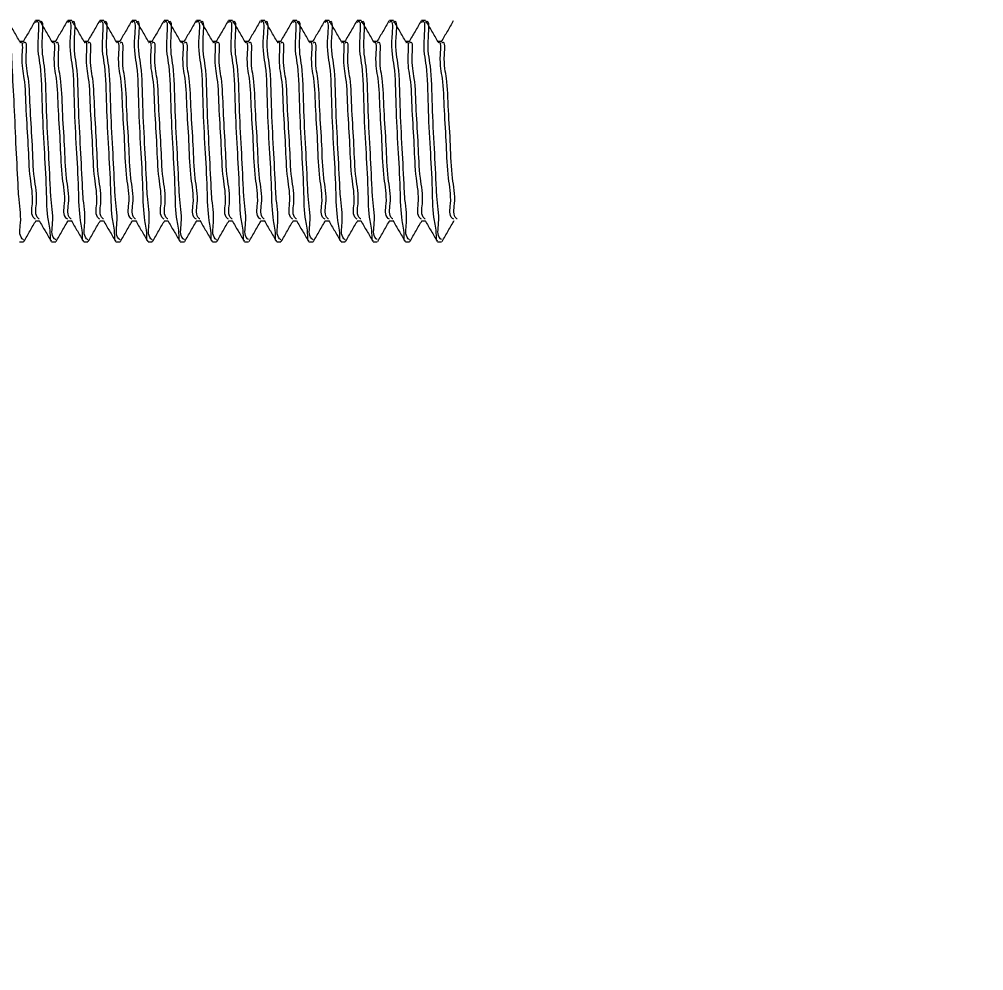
# Model space of a CAD drawing. Header units: feet. Extents: x -21 to 5170, y -254 to 1413.
# Drawn here: x 5093.191 to 5094.554, y 45.245 to 46.589 of the extents above; entities that cross this region are included whole.
import ezdxf
from ezdxf import colors
from ezdxf.entities.mleader import LeaderData, LeaderLine
from ezdxf.math import Vec2, Vec3

# ---------------------------------------------------------------- set-up
doc = ezdxf.new("R2010")
doc.units = ezdxf.units.FT
doc.header["$MEASUREMENT"] = 0
doc.layers.add('G-ANNO-TEXT', color=1, linetype='Continuous')
doc.layers.add('S-STEL-ANGL', color=3, linetype='Continuous')
doc.styles.add('NEI-A', font='arial.ttf')

msp = doc.modelspace()

# ---------------------------------------------------------------- linework, layer by layer
at = {"layer": 'S-STEL-ANGL', "linetype": 'Continuous', "lineweight": 18}
for p, q in [((5093.21958, 46.58752), (5093.2139, 46.58752)), ((5093.26503, 46.58752), (5093.25936, 46.58752)), ((5093.3105, 46.58752), (5093.30481, 46.58752)), ((5093.35595, 46.58752), (5093.35026, 46.58752)), ((5093.4014, 46.58752), (5093.39571, 46.58752)), ((5093.44685, 46.58752), (5093.44118, 46.58752)), ((5093.49232, 46.58752), (5093.48663, 46.58752)), ((5093.53777, 46.58752), (5093.53208, 46.58752)), ((5093.58322, 46.58752), (5093.57753, 46.58752)), ((5093.62867, 46.58752), (5093.623, 46.58752)), ((5093.67414, 46.58752), (5093.66845, 46.58752)), ((5093.71959, 46.58752), (5093.7139, 46.58752)), ((5093.76504, 46.58752), (5093.75935, 46.58752)), ((5093.19683, 46.558), (5093.19152, 46.558)), ((5093.2423, 46.558), (5093.23697, 46.558)), ((5093.28775, 46.558), (5093.28242, 46.558)), ((5093.3332, 46.558), (5093.32787, 46.558)), ((5093.37865, 46.558), (5093.37334, 46.558)), ((5093.42412, 46.558), (5093.41878, 46.558)), ((5093.46957, 46.558), (5093.46423, 46.558)), ((5093.51502, 46.558), (5093.50968, 46.558)), ((5093.56048, 46.558), (5093.55515, 46.558)), ((5093.60593, 46.558), (5093.6006, 46.558)), ((5093.65138, 46.558), (5093.64605, 46.558)), ((5093.69683, 46.558), (5093.6915, 46.558)), ((5093.7423, 46.558), (5093.73697, 46.558)), ((5093.78775, 46.558), (5093.78242, 46.558)), ((5093.21388, 46.30454), (5093.21921, 46.30454)), ((5093.25934, 46.30454), (5093.26466, 46.30454)), ((5093.30479, 46.30454), (5093.31011, 46.30454)), ((5093.35024, 46.30454), (5093.35558, 46.30454)), ((5093.39569, 46.30454), (5093.40103, 46.30454)), ((5093.44116, 46.30454), (5093.44648, 46.30454)), ((5093.48661, 46.30454), (5093.49193, 46.30454)), ((5093.53206, 46.30454), (5093.53739, 46.30454)), ((5093.57751, 46.30454), (5093.58284, 46.30454)), ((5093.62298, 46.30454), (5093.62829, 46.30454)), ((5093.66843, 46.30454), (5093.67374, 46.30454)), ((5093.71388, 46.30454), (5093.71921, 46.30454)), ((5093.75935, 46.30454), (5093.76466, 46.30454)), ((5093.19116, 46.27502), (5093.19685, 46.27502)), ((5093.23661, 46.27502), (5093.24232, 46.27502)), ((5093.28208, 46.27502), (5093.28777, 46.27502)), ((5093.32753, 46.27502), (5093.33322, 46.27502)), ((5093.37298, 46.27502), (5093.37867, 46.27502)), ((5093.41845, 46.27502), (5093.42414, 46.27502)), ((5093.4639, 46.27502), (5093.46959, 46.27502)), ((5093.50935, 46.27502), (5093.51503, 46.27502)), ((5093.5548, 46.27502), (5093.56048, 46.27502)), ((5093.60026, 46.27502), (5093.60595, 46.27502)), ((5093.64571, 46.27502), (5093.6514, 46.27502)), ((5093.69116, 46.27502), (5093.69685, 46.27502)), ((5093.73661, 46.27502), (5093.7423, 46.27502)), ((5093.78208, 46.27502), (5093.78777, 46.27502))]:
    msp.add_line(p, q, dxfattribs=at)
for points, knots in [([(5093.19174, 46.5576), (5093.18888, 46.56254), (5093.18316, 46.57241), (5093.17743, 46.58228), (5093.17457, 46.58722)], [0, 0, 0, 0, 0.4997661, 1, 1, 1, 1]), ([(5093.21333, 46.58708), (5093.21047, 46.58214), (5093.20476, 46.57225), (5093.19902, 46.56237), (5093.19615, 46.55743)], [0, 0, 0, 0, 0.50000159, 1, 1, 1, 1]), ([(5093.23607, 46.27712), (5093.23586, 46.27699), (5093.23484, 46.27636), (5093.23536, 46.29167), (5093.23004, 46.30763), (5093.22951, 46.35528), (5093.22624, 46.40801), (5093.2232, 46.46456), (5093.22263, 46.52301), (5093.21527, 46.54792), (5093.22026, 46.59027), (5093.21429, 46.58498), (5093.2139, 46.58463)], [0, 0, 0, 0, 0.002024, 0.0103061, 0.0929302, 0.2362848, 0.4208775, 0.6161137, 0.7936081, 0.9272601, 0.9952119, 1, 1, 1, 1]), ([(5093.24232, 46.27791), (5093.24172, 46.27838), (5093.23519, 46.28344), (5093.24075, 46.30854), (5093.23577, 46.32992), (5093.23428, 46.36537), (5093.232, 46.40846), (5093.22886, 46.46444), (5093.22834, 46.52304), (5093.22092, 46.54792), (5093.22594, 46.59027), (5093.21998, 46.58498), (5093.21958, 46.58463)], [0, 0, 0, 0, 0.007232, 0.0786064, 0.2008572, 0.2339138, 0.4190834, 0.6149239, 0.7929701, 0.9270419, 0.9951971, 1, 1, 1, 1]), ([(5093.23719, 46.5576), (5093.23433, 46.56254), (5093.22861, 46.57241), (5093.22289, 46.58228), (5093.22003, 46.58722)], [0, 0, 0, 0, 0.4999036, 1, 1, 1, 1]), ([(5093.2588, 46.58708), (5093.25593, 46.58214), (5093.25021, 46.57225), (5093.24447, 46.56237), (5093.2416, 46.55743)], [0, 0, 0, 0, 0.5001388, 1, 1, 1, 1]), ([(5093.28152, 46.27712), (5093.28131, 46.27699), (5093.28029, 46.27636), (5093.28081, 46.29167), (5093.27549, 46.30763), (5093.27496, 46.35528), (5093.27168, 46.40801), (5093.26868, 46.46455), (5093.26806, 46.52303), (5093.26075, 46.54788), (5093.26567, 46.59031), (5093.25975, 46.58498), (5093.25936, 46.58463)], [0, 0, 0, 0, 0.0020241, 0.0103066, 0.0929345, 0.2362956, 0.4208968, 0.6161391, 0.7936447, 0.9273028, 0.9952578, 1, 1, 1, 1]), ([(5093.28777, 46.27791), (5093.28717, 46.27838), (5093.28068, 46.28347), (5093.28617, 46.30852), (5093.28122, 46.32993), (5093.27973, 46.36537), (5093.27748, 46.40847), (5093.27431, 46.46444), (5093.27377, 46.52303), (5093.26641, 46.54792), (5093.27139, 46.59027), (5093.26543, 46.58498), (5093.26503, 46.58463)], [0, 0, 0, 0, 0.0071859, 0.0785698, 0.2008251, 0.2338828, 0.419056, 0.6149063, 0.7929589, 0.9270313, 0.9951969, 1, 1, 1, 1]), ([(5093.28264, 46.5576), (5093.27978, 46.56254), (5093.27406, 46.57241), (5093.26834, 46.58228), (5093.26548, 46.58722)], [0, 0, 0, 0, 0.4999036, 1, 1, 1, 1]), ([(5093.30425, 46.58708), (5093.30138, 46.58214), (5093.29565, 46.57225), (5093.28992, 46.56237), (5093.28705, 46.55743)], [0, 0, 0, 0, 0.5001388, 1, 1, 1, 1]), ([(5093.32698, 46.27712), (5093.32678, 46.27699), (5093.32576, 46.27636), (5093.32618, 46.29165), (5093.321, 46.30764), (5093.32042, 46.35527), (5093.31714, 46.40801), (5093.31412, 46.46456), (5093.31356, 46.52301), (5093.30615, 46.54792), (5093.31117, 46.59027), (5093.30521, 46.58498), (5093.30481, 46.58463)], [0, 0, 0, 0, 0.002024, 0.0103199, 0.0929434, 0.2362933, 0.4208878, 0.6161199, 0.7936132, 0.9272686, 0.995212, 1, 1, 1, 1]), ([(5093.33322, 46.27791), (5093.33262, 46.27838), (5093.32613, 46.28347), (5093.33161, 46.30852), (5093.32671, 46.32993), (5093.32514, 46.36537), (5093.32294, 46.40847), (5093.31979, 46.46444), (5093.3192, 46.52305), (5093.31189, 46.54787), (5093.31681, 46.59031), (5093.31089, 46.58498), (5093.3105, 46.58463)], [0, 0, 0, 0, 0.0071863, 0.0785735, 0.2008304, 0.233893, 0.4190749, 0.6149314, 0.7929955, 0.9270741, 0.9952429, 1, 1, 1, 1]), ([(5093.32809, 46.5576), (5093.32523, 46.56254), (5093.31951, 46.57241), (5093.31379, 46.58228), (5093.31093, 46.58722)], [0, 0, 0, 0, 0.4999036, 1, 1, 1, 1]), ([(5093.3497, 46.58708), (5093.34683, 46.58214), (5093.3411, 46.57226), (5093.33538, 46.56237), (5093.33252, 46.55743)], [0, 0, 0, 0, 0.5002761, 1, 1, 1, 1]), ([(5093.37243, 46.27712), (5093.37223, 46.27699), (5093.37121, 46.27636), (5093.37163, 46.29165), (5093.36645, 46.30764), (5093.36586, 46.35527), (5093.36262, 46.40802), (5093.35956, 46.46456), (5093.35902, 46.52301), (5093.3516, 46.54792), (5093.35662, 46.59027), (5093.35066, 46.58498), (5093.35026, 46.58463)], [0, 0, 0, 0, 0.002024, 0.0103199, 0.0929434, 0.2362933, 0.4208849, 0.6161198, 0.7936132, 0.9272685, 0.995212, 1, 1, 1, 1]), ([(5093.37867, 46.27791), (5093.37807, 46.27838), (5093.37158, 46.28347), (5093.3771, 46.30852), (5093.37214, 46.32993), (5093.37065, 46.36537), (5093.36836, 46.40846), (5093.36524, 46.46444), (5093.36467, 46.52303), (5093.35729, 46.54792), (5093.36231, 46.59027), (5093.35634, 46.58498), (5093.35595, 46.58463)], [0, 0, 0, 0, 0.007186, 0.0785638, 0.2008204, 0.2338785, 0.419057, 0.6149067, 0.7929645, 0.9270385, 0.9951968, 1, 1, 1, 1]), ([(5093.37356, 46.5576), (5093.3707, 46.56254), (5093.36498, 46.57241), (5093.35925, 46.58228), (5093.35638, 46.58722)], [0, 0, 0, 0, 0.4997661, 1, 1, 1, 1]), ([(5093.39515, 46.58708), (5093.39229, 46.58214), (5093.38658, 46.57225), (5093.38084, 46.56237), (5093.37797, 46.55743)], [0, 0, 0, 0, 0.50000159, 1, 1, 1, 1]), ([(5093.41788, 46.27712), (5093.41768, 46.27699), (5093.41666, 46.27636), (5093.41718, 46.29167), (5093.41186, 46.30763), (5093.41132, 46.35528), (5093.40806, 46.40801), (5093.40501, 46.46456), (5093.40445, 46.52301), (5093.39709, 46.54792), (5093.40207, 46.59027), (5093.39611, 46.58498), (5093.39571, 46.58463)], [0, 0, 0, 0, 0.002024, 0.0103061, 0.0929302, 0.2362848, 0.4208775, 0.6161137, 0.7936081, 0.9272601, 0.9952119, 1, 1, 1, 1]), ([(5093.42414, 46.27791), (5093.42354, 46.27838), (5093.41701, 46.28344), (5093.42257, 46.30854), (5093.41759, 46.32992), (5093.4161, 46.36537), (5093.41382, 46.40846), (5093.41068, 46.46444), (5093.41016, 46.52304), (5093.40274, 46.54792), (5093.40776, 46.59027), (5093.40179, 46.58498), (5093.4014, 46.58463)], [0, 0, 0, 0, 0.007232, 0.0786064, 0.2008572, 0.2339138, 0.4190834, 0.6149239, 0.7929701, 0.9270419, 0.9951971, 1, 1, 1, 1]), ([(5093.41901, 46.5576), (5093.41615, 46.56254), (5093.41043, 46.57241), (5093.40471, 46.58228), (5093.40185, 46.58722)], [0, 0, 0, 0, 0.4999036, 1, 1, 1, 1]), ([(5093.44062, 46.58708), (5093.43775, 46.58214), (5093.43202, 46.57225), (5093.42629, 46.56237), (5093.42342, 46.55743)], [0, 0, 0, 0, 0.5001388, 1, 1, 1, 1]), ([(5093.46335, 46.27712), (5093.46314, 46.27699), (5093.4621, 46.27636), (5093.46264, 46.29161), (5093.4573, 46.30768), (5093.45678, 46.35525), (5093.4535, 46.40802), (5093.4505, 46.46455), (5093.44988, 46.52303), (5093.44257, 46.54788), (5093.44749, 46.59031), (5093.44157, 46.58498), (5093.44118, 46.58463)], [0, 0, 0, 0, 0.0020779, 0.01036, 0.0929834, 0.2363368, 0.420928, 0.6161598, 0.7936558, 0.9273068, 0.995258, 1, 1, 1, 1]), ([(5093.46959, 46.27791), (5093.46899, 46.27838), (5093.4625, 46.28347), (5093.46799, 46.30852), (5093.46304, 46.32993), (5093.46154, 46.36537), (5093.4593, 46.40847), (5093.45613, 46.46444), (5093.45559, 46.52303), (5093.44823, 46.54792), (5093.45321, 46.59027), (5093.44724, 46.58498), (5093.44685, 46.58463)], [0, 0, 0, 0, 0.0071859, 0.0785698, 0.2008251, 0.2338828, 0.419056, 0.6149063, 0.7929589, 0.9270313, 0.9951969, 1, 1, 1, 1]), ([(5093.46446, 46.5576), (5093.4616, 46.56254), (5093.45588, 46.57241), (5093.45016, 46.58228), (5093.4473, 46.58722)], [0, 0, 0, 0, 0.4999036, 1, 1, 1, 1]), ([(5093.48607, 46.58708), (5093.4832, 46.58214), (5093.47747, 46.57225), (5093.47174, 46.56237), (5093.46887, 46.55743)], [0, 0, 0, 0, 0.5001388, 1, 1, 1, 1]), ([(5093.5088, 46.27712), (5093.5086, 46.27699), (5093.50757, 46.27636), (5093.508, 46.29165), (5093.50282, 46.30764), (5093.50223, 46.35527), (5093.49895, 46.40801), (5093.49593, 46.46456), (5093.49538, 46.52301), (5093.48797, 46.54792), (5093.49299, 46.59027), (5093.48702, 46.58498), (5093.48663, 46.58463)], [0, 0, 0, 0, 0.002024, 0.0103199, 0.0929434, 0.2362933, 0.4208878, 0.6161199, 0.7936132, 0.9272686, 0.995212, 1, 1, 1, 1]), ([(5093.51503, 46.27791), (5093.51444, 46.27838), (5093.50795, 46.28347), (5093.51343, 46.30852), (5093.50853, 46.32993), (5093.50696, 46.36537), (5093.50476, 46.40847), (5093.50161, 46.46444), (5093.50102, 46.52305), (5093.49371, 46.54787), (5093.49863, 46.59031), (5093.49271, 46.58498), (5093.49232, 46.58463)], [0, 0, 0, 0, 0.0071863, 0.0785735, 0.2008304, 0.233893, 0.4190749, 0.6149314, 0.7929955, 0.9270741, 0.9952429, 1, 1, 1, 1]), ([(5093.50993, 46.5576), (5093.50706, 46.56254), (5093.50133, 46.5724), (5093.49561, 46.58228), (5093.49275, 46.58722)], [0, 0, 0, 0, 0.50004123, 1, 1, 1, 1]), ([(5093.53152, 46.58708), (5093.52865, 46.58214), (5093.52292, 46.57226), (5093.5172, 46.56237), (5093.51434, 46.55743)], [0, 0, 0, 0, 0.5002761, 1, 1, 1, 1]), ([(5093.55425, 46.27712), (5093.55405, 46.27699), (5093.55302, 46.27636), (5093.55355, 46.29167), (5093.54819, 46.30763), (5093.54771, 46.35528), (5093.54443, 46.40801), (5093.54138, 46.46456), (5093.54083, 46.52301), (5093.53342, 46.54792), (5093.53844, 46.59027), (5093.53247, 46.58498), (5093.53208, 46.58463)], [0, 0, 0, 0, 0.002024, 0.0103062, 0.092937, 0.2362879, 0.4208808, 0.6161171, 0.7936117, 0.927268, 0.9952119, 1, 1, 1, 1]), ([(5093.56048, 46.27791), (5093.55989, 46.27838), (5093.5534, 46.28347), (5093.55892, 46.30852), (5093.55396, 46.32993), (5093.55246, 46.36537), (5093.55018, 46.40846), (5093.54705, 46.46444), (5093.54652, 46.52304), (5093.53911, 46.54792), (5093.54413, 46.59027), (5093.53816, 46.58498), (5093.53777, 46.58463)], [0, 0, 0, 0, 0.007186, 0.0785637, 0.2008202, 0.2338783, 0.4190565, 0.614906, 0.7929606, 0.9270386, 0.9951968, 1, 1, 1, 1]), ([(5093.55538, 46.5576), (5093.55252, 46.56254), (5093.5468, 46.57241), (5093.54107, 46.58228), (5093.5382, 46.58722)], [0, 0, 0, 0, 0.4997661, 1, 1, 1, 1]), ([(5093.57699, 46.58708), (5093.57412, 46.58214), (5093.56839, 46.57225), (5093.56266, 46.56237), (5093.55979, 46.55743)], [0, 0, 0, 0, 0.5001388, 1, 1, 1, 1]), ([(5093.5997, 46.27712), (5093.5995, 46.27699), (5093.59847, 46.27636), (5093.599, 46.29167), (5093.59368, 46.30763), (5093.59314, 46.35528), (5093.58988, 46.40801), (5093.58683, 46.46456), (5093.58626, 46.52301), (5093.57891, 46.54792), (5093.58389, 46.59027), (5093.57792, 46.58498), (5093.57753, 46.58463)], [0, 0, 0, 0, 0.002024, 0.0103061, 0.0929302, 0.2362848, 0.4208775, 0.6161137, 0.7936081, 0.9272601, 0.9952119, 1, 1, 1, 1]), ([(5093.60595, 46.27791), (5093.60535, 46.27838), (5093.59883, 46.28344), (5093.60439, 46.30854), (5093.5994, 46.32992), (5093.59792, 46.36537), (5093.59563, 46.40846), (5093.5925, 46.46444), (5093.59197, 46.52304), (5093.58456, 46.54792), (5093.58958, 46.59027), (5093.58361, 46.58498), (5093.58322, 46.58463)], [0, 0, 0, 0, 0.007232, 0.0786064, 0.2008572, 0.2339138, 0.4190834, 0.6149239, 0.7929701, 0.9270419, 0.9951971, 1, 1, 1, 1]), ([(5093.60083, 46.5576), (5093.59797, 46.56254), (5093.59225, 46.57241), (5093.58653, 46.58228), (5093.58367, 46.58722)], [0, 0, 0, 0, 0.4999036, 1, 1, 1, 1]), ([(5093.62244, 46.58708), (5093.61957, 46.58214), (5093.61384, 46.57225), (5093.60811, 46.56237), (5093.60524, 46.55743)], [0, 0, 0, 0, 0.5001388, 1, 1, 1, 1]), ([(5093.64517, 46.27712), (5093.64497, 46.27699), (5093.64394, 46.27636), (5093.64437, 46.29165), (5093.63918, 46.30764), (5093.6386, 46.35527), (5093.63532, 46.40802), (5093.63232, 46.46455), (5093.63169, 46.52303), (5093.62439, 46.54788), (5093.62931, 46.59031), (5093.62339, 46.58498), (5093.623, 46.58463)], [0, 0, 0, 0, 0.002024, 0.0103203, 0.092947, 0.2363025, 0.4209043, 0.6161441, 0.7936474, 0.9273038, 0.9952579, 1, 1, 1, 1]), ([(5093.6514, 46.27791), (5093.65081, 46.27838), (5093.64432, 46.28347), (5093.64979, 46.30852), (5093.6449, 46.32993), (5093.64332, 46.36537), (5093.64113, 46.40847), (5093.63794, 46.46444), (5093.63741, 46.52303), (5093.63004, 46.54792), (5093.63503, 46.59027), (5093.62906, 46.58498), (5093.62867, 46.58463)], [0, 0, 0, 0, 0.0071859, 0.0785699, 0.2008212, 0.2338823, 0.4190557, 0.614906, 0.7929588, 0.9270313, 0.9951969, 1, 1, 1, 1]), ([(5093.64628, 46.5576), (5093.64342, 46.56254), (5093.6377, 46.57241), (5093.63198, 46.58228), (5093.62912, 46.58722)], [0, 0, 0, 0, 0.4999036, 1, 1, 1, 1]), ([(5093.66789, 46.58708), (5093.66502, 46.58214), (5093.65929, 46.57225), (5093.65356, 46.56237), (5093.65069, 46.55743)], [0, 0, 0, 0, 0.5001388, 1, 1, 1, 1]), ([(5093.69062, 46.27712), (5093.69042, 46.27699), (5093.68939, 46.27636), (5093.68982, 46.29165), (5093.68463, 46.30764), (5093.68405, 46.35527), (5093.68077, 46.40801), (5093.67775, 46.46456), (5093.6772, 46.52301), (5093.66979, 46.54792), (5093.67481, 46.59027), (5093.66884, 46.58498), (5093.66845, 46.58463)], [0, 0, 0, 0, 0.002024, 0.0103199, 0.0929434, 0.2362933, 0.4208878, 0.6161199, 0.7936132, 0.9272686, 0.995212, 1, 1, 1, 1]), ([(5093.69685, 46.27791), (5093.69626, 46.27838), (5093.68977, 46.28347), (5093.69528, 46.30852), (5093.69035, 46.32993), (5093.68878, 46.36537), (5093.68657, 46.40847), (5093.68343, 46.46444), (5093.68284, 46.52305), (5093.67552, 46.54787), (5093.68045, 46.59031), (5093.67452, 46.58498), (5093.67414, 46.58463)], [0, 0, 0, 0, 0.0071863, 0.0785667, 0.200828, 0.2338907, 0.4190732, 0.6149303, 0.7929949, 0.9270739, 0.9952429, 1, 1, 1, 1]), ([(5093.69175, 46.5576), (5093.68888, 46.56254), (5093.68314, 46.5724), (5093.67743, 46.58228), (5093.67457, 46.58722)], [0, 0, 0, 0, 0.50004123, 1, 1, 1, 1]), ([(5093.71334, 46.58708), (5093.71047, 46.58214), (5093.70474, 46.57226), (5093.69902, 46.56237), (5093.69616, 46.55743)], [0, 0, 0, 0, 0.5002761, 1, 1, 1, 1]), ([(5093.73607, 46.27712), (5093.73587, 46.27699), (5093.73484, 46.27636), (5093.73537, 46.29167), (5093.73004, 46.30763), (5093.72951, 46.35528), (5093.72625, 46.40801), (5093.72319, 46.46456), (5093.72265, 46.52301), (5093.71524, 46.54792), (5093.72026, 46.59027), (5093.71429, 46.58498), (5093.7139, 46.58463)], [0, 0, 0, 0, 0.002024, 0.0103062, 0.0929306, 0.2362857, 0.4208791, 0.616116, 0.7936111, 0.9272678, 0.9952119, 1, 1, 1, 1]), ([(5093.7423, 46.27791), (5093.74171, 46.27838), (5093.73522, 46.28347), (5093.74074, 46.30852), (5093.73577, 46.32993), (5093.73428, 46.36537), (5093.732, 46.40846), (5093.72887, 46.46444), (5093.72834, 46.52304), (5093.72092, 46.54792), (5093.72595, 46.59027), (5093.71998, 46.58498), (5093.71959, 46.58463)], [0, 0, 0, 0, 0.007186, 0.0785637, 0.2008202, 0.2338783, 0.4190565, 0.614906, 0.7929606, 0.9270386, 0.9951968, 1, 1, 1, 1]), ([(5093.7372, 46.5576), (5093.73434, 46.56254), (5093.72862, 46.57241), (5093.72289, 46.58228), (5093.72002, 46.58722)], [0, 0, 0, 0, 0.4997661, 1, 1, 1, 1]), ([(5093.7588, 46.58708), (5093.75594, 46.58214), (5093.75021, 46.57225), (5093.74447, 46.56237), (5093.74161, 46.55743)], [0, 0, 0, 0, 0.5001388, 1, 1, 1, 1]), ([(5093.78152, 46.27712), (5093.78132, 46.27699), (5093.78029, 46.27636), (5093.78081, 46.29167), (5093.77549, 46.30763), (5093.77496, 46.35528), (5093.7717, 46.40801), (5093.76865, 46.46456), (5093.76808, 46.52301), (5093.76072, 46.54792), (5093.76571, 46.59027), (5093.75974, 46.58498), (5093.75935, 46.58463)], [0, 0, 0, 0, 0.002024, 0.0103061, 0.0929302, 0.2362848, 0.4208775, 0.6161137, 0.7936081, 0.9272601, 0.9952119, 1, 1, 1, 1]), ([(5093.78777, 46.27791), (5093.78717, 46.27838), (5093.78065, 46.28344), (5093.7862, 46.30854), (5093.78122, 46.32992), (5093.77973, 46.36537), (5093.77749, 46.40847), (5093.77431, 46.46444), (5093.77379, 46.52304), (5093.76637, 46.54792), (5093.7714, 46.59027), (5093.76543, 46.58498), (5093.76504, 46.58463)], [0, 0, 0, 0, 0.007232, 0.0786064, 0.2008573, 0.2339138, 0.4190805, 0.6149238, 0.7929701, 0.9270419, 0.9951971, 1, 1, 1, 1]), ([(5093.78265, 46.5576), (5093.77979, 46.56254), (5093.77406, 46.57241), (5093.76835, 46.58228), (5093.76549, 46.58722)], [0, 0, 0, 0, 0.4999036, 1, 1, 1, 1]), ([(5093.80425, 46.58708), (5093.80139, 46.58214), (5093.79566, 46.57225), (5093.78992, 46.56237), (5093.78706, 46.55743)], [0, 0, 0, 0, 0.5001388, 1, 1, 1, 1]), ([(5093.19685, 46.27791), (5093.19626, 46.27838), (5093.18977, 46.28347), (5093.19529, 46.30852), (5093.19032, 46.32992), (5093.18884, 46.36539), (5093.18638, 46.40805), (5093.18403, 46.46597), (5093.18103, 46.51846), (5093.17961, 46.55409), (5093.17723, 46.57108), (5093.17678, 46.57432)], [0, 0, 0, 0, 0.0074963, 0.0819562, 0.209492, 0.2439776, 0.4371522, 0.6414589, 0.8272054, 0.9670688, 1, 1, 1, 1]), ([(5093.2139, 46.30689), (5093.2133, 46.30726), (5093.2067, 46.31142), (5093.21184, 46.33604), (5093.20487, 46.36746), (5093.20409, 46.41308), (5093.20041, 46.45814), (5093.19972, 46.50561), (5093.19296, 46.52614), (5093.19701, 46.55968), (5093.19194, 46.55618), (5093.19174, 46.55604)], [0, 0, 0, 0, 0.0082029, 0.0913338, 0.2352524, 0.4205117, 0.6164276, 0.7945682, 0.9287785, 0.99723, 1, 1, 1, 1]), ([(5093.21889, 46.30736), (5093.21854, 46.30758), (5093.2123, 46.31168), (5093.21767, 46.33611), (5093.21046, 46.36743), (5093.20981, 46.41308), (5093.20609, 46.45817), (5093.20533, 46.50548), (5093.19883, 46.52641), (5093.20254, 46.55983), (5093.19724, 46.55594), (5093.19685, 46.55565)], [0, 0, 0, 0, 0.0048836, 0.0880629, 0.232071, 0.4174337, 0.6134679, 0.7917076, 0.925996, 0.9944995, 1, 1, 1, 1]), ([(5093.25936, 46.30689), (5093.25876, 46.30726), (5093.25214, 46.31139), (5093.2573, 46.33606), (5093.25031, 46.36745), (5093.24954, 46.41309), (5093.24585, 46.45812), (5093.24519, 46.50564), (5093.23844, 46.52607), (5093.24242, 46.55975), (5093.2374, 46.55618), (5093.23721, 46.55604)], [0, 0, 0, 0, 0.0082645, 0.0913953, 0.2353137, 0.4205727, 0.6164883, 0.794624, 0.9288404, 0.9972918, 1, 1, 1, 1]), ([(5093.26436, 46.30736), (5093.264, 46.30758), (5093.25771, 46.31162), (5093.26314, 46.33615), (5093.2559, 46.36741), (5093.25525, 46.41309), (5093.25157, 46.45817), (5093.25077, 46.50548), (5093.24428, 46.52641), (5093.24799, 46.55983), (5093.24269, 46.55594), (5093.2423, 46.55565)], [0, 0, 0, 0, 0.0049449, 0.088119, 0.2321182, 0.4174694, 0.6134872, 0.7917205, 0.9260006, 0.9944998, 1, 1, 1, 1]), ([(5093.30481, 46.30689), (5093.30422, 46.30726), (5093.29762, 46.31142), (5093.30276, 46.33604), (5093.29575, 46.36746), (5093.29502, 46.41309), (5093.2913, 46.45813), (5093.29062, 46.50564), (5093.28393, 46.52607), (5093.28787, 46.55975), (5093.28285, 46.55618), (5093.28266, 46.55604)], [0, 0, 0, 0, 0.0082033, 0.0913383, 0.2352696, 0.4205335, 0.6164632, 0.7946079, 0.9288247, 0.9972916, 1, 1, 1, 1]), ([(5093.30981, 46.30736), (5093.30945, 46.30758), (5093.30316, 46.31162), (5093.30858, 46.33615), (5093.30139, 46.36741), (5093.30069, 46.41309), (5093.29701, 46.45817), (5093.29627, 46.50549), (5093.28971, 46.5264), (5093.29346, 46.55983), (5093.28816, 46.55594), (5093.28777, 46.55565)], [0, 0, 0, 0, 0.00494492, 0.08812002, 0.23211515, 0.41747305, 0.61349314, 0.79172385, 0.92601185, 0.99449976, 1, 1, 1, 1]), ([(5093.35026, 46.30689), (5093.34967, 46.30726), (5093.34307, 46.31142), (5093.34821, 46.33604), (5093.3412, 46.36746), (5093.34046, 46.41309), (5093.33678, 46.45813), (5093.33606, 46.50564), (5093.32938, 46.52607), (5093.33332, 46.55975), (5093.3283, 46.55618), (5093.32811, 46.55604)], [0, 0, 0, 0, 0.0082033, 0.0913382, 0.2352695, 0.4205333, 0.6164587, 0.7946079, 0.9288247, 0.9972916, 1, 1, 1, 1]), ([(5093.35526, 46.30736), (5093.35491, 46.30758), (5093.34866, 46.31168), (5093.354, 46.33611), (5093.34685, 46.36743), (5093.34617, 46.41308), (5093.34245, 46.45817), (5093.34172, 46.50549), (5093.33516, 46.5264), (5093.33891, 46.55983), (5093.33361, 46.55594), (5093.33322, 46.55565)], [0, 0, 0, 0, 0.0048836, 0.0880732, 0.2320758, 0.4174386, 0.6134731, 0.7917131, 0.926008, 0.9944995, 1, 1, 1, 1]), ([(5093.39571, 46.30689), (5093.39512, 46.30726), (5093.38852, 46.31142), (5093.39366, 46.33604), (5093.38668, 46.36746), (5093.38591, 46.41308), (5093.38223, 46.45814), (5093.38154, 46.50561), (5093.37477, 46.52614), (5093.37883, 46.55968), (5093.37376, 46.55618), (5093.37356, 46.55604)], [0, 0, 0, 0, 0.0082029, 0.0913338, 0.2352524, 0.4205117, 0.6164276, 0.7945682, 0.9287785, 0.99723, 1, 1, 1, 1]), ([(5093.40071, 46.30736), (5093.40036, 46.30758), (5093.39411, 46.31168), (5093.39948, 46.33611), (5093.39228, 46.36743), (5093.39162, 46.41308), (5093.3879, 46.45817), (5093.38715, 46.50548), (5093.38065, 46.52641), (5093.38436, 46.55983), (5093.37906, 46.55594), (5093.37867, 46.55565)], [0, 0, 0, 0, 0.0048836, 0.0880629, 0.232071, 0.4174337, 0.6134679, 0.7917076, 0.925996, 0.9944995, 1, 1, 1, 1]), ([(5093.44118, 46.30689), (5093.44058, 46.30726), (5093.43396, 46.31139), (5093.43912, 46.33606), (5093.43213, 46.36745), (5093.43136, 46.41309), (5093.42767, 46.45812), (5093.427, 46.50564), (5093.42026, 46.52607), (5093.42423, 46.55975), (5093.41922, 46.55618), (5093.41903, 46.55604)], [0, 0, 0, 0, 0.0082645, 0.0913953, 0.2353137, 0.4205727, 0.6164883, 0.794624, 0.9288404, 0.9972918, 1, 1, 1, 1]), ([(5093.44617, 46.30736), (5093.44582, 46.30758), (5093.43953, 46.31162), (5093.44495, 46.33615), (5093.43776, 46.36741), (5093.43706, 46.41309), (5093.43339, 46.45817), (5093.43259, 46.50548), (5093.4261, 46.52641), (5093.42981, 46.55983), (5093.42451, 46.55594), (5093.42412, 46.55565)], [0, 0, 0, 0, 0.00494486, 0.0881191, 0.23211272, 0.41746868, 0.61348672, 0.79172025, 0.9260005, 0.99449982, 1, 1, 1, 1]), ([(5093.48663, 46.30689), (5093.48604, 46.30726), (5093.47944, 46.31142), (5093.48458, 46.33604), (5093.47757, 46.36746), (5093.47684, 46.41309), (5093.47312, 46.45813), (5093.47244, 46.50564), (5093.46575, 46.52607), (5093.46968, 46.55975), (5093.46467, 46.55618), (5093.46448, 46.55604)], [0, 0, 0, 0, 0.0082033, 0.0913383, 0.2352696, 0.4205335, 0.6164632, 0.7946079, 0.9288247, 0.9972916, 1, 1, 1, 1]), ([(5093.49162, 46.30736), (5093.49127, 46.30758), (5093.48498, 46.31162), (5093.4904, 46.33615), (5093.48321, 46.36741), (5093.48251, 46.41309), (5093.47883, 46.45817), (5093.47808, 46.50549), (5093.47153, 46.5264), (5093.47528, 46.55983), (5093.46998, 46.55594), (5093.46959, 46.55565)], [0, 0, 0, 0, 0.00494492, 0.08812002, 0.23211515, 0.41747305, 0.61349314, 0.79172385, 0.92601185, 0.99449976, 1, 1, 1, 1]), ([(5093.53208, 46.30689), (5093.53149, 46.30726), (5093.52489, 46.31142), (5093.53003, 46.33604), (5093.52302, 46.36746), (5093.52228, 46.41309), (5093.5186, 46.45813), (5093.51788, 46.50564), (5093.5112, 46.52607), (5093.51513, 46.55975), (5093.51012, 46.55618), (5093.50993, 46.55604)], [0, 0, 0, 0, 0.0082033, 0.0913382, 0.2352695, 0.4205333, 0.6164587, 0.7946079, 0.9288247, 0.9972916, 1, 1, 1, 1]), ([(5093.53707, 46.30736), (5093.53673, 46.30758), (5093.53048, 46.31168), (5093.53585, 46.33611), (5093.52865, 46.36743), (5093.52799, 46.41308), (5093.52427, 46.45817), (5093.52353, 46.50549), (5093.51698, 46.5264), (5093.52073, 46.55983), (5093.51543, 46.55594), (5093.51503, 46.55565)], [0, 0, 0, 0, 0.0048836, 0.0880634, 0.2320724, 0.4174361, 0.6134714, 0.7917121, 0.9260077, 0.9944995, 1, 1, 1, 1]), ([(5093.57753, 46.30689), (5093.57694, 46.30726), (5093.57034, 46.31142), (5093.57547, 46.33604), (5093.5685, 46.36746), (5093.56772, 46.41308), (5093.56405, 46.45814), (5093.56336, 46.50561), (5093.55659, 46.52614), (5093.56065, 46.55968), (5093.55558, 46.55618), (5093.55538, 46.55604)], [0, 0, 0, 0, 0.0082029, 0.0913338, 0.2352524, 0.4205117, 0.6164276, 0.7945682, 0.9287785, 0.99723, 1, 1, 1, 1]), ([(5093.58252, 46.30736), (5093.58218, 46.30758), (5093.57593, 46.31168), (5093.5813, 46.33611), (5093.5741, 46.36743), (5093.57344, 46.41308), (5093.56972, 46.45817), (5093.56897, 46.50548), (5093.56247, 46.52641), (5093.56618, 46.55983), (5093.56088, 46.55594), (5093.56048, 46.55565)], [0, 0, 0, 0, 0.0048836, 0.0880629, 0.232071, 0.4174337, 0.6134679, 0.7917076, 0.925996, 0.9944995, 1, 1, 1, 1]), ([(5093.623, 46.30689), (5093.6224, 46.30726), (5093.61577, 46.31139), (5093.62094, 46.33606), (5093.61395, 46.36745), (5093.61318, 46.41309), (5093.60949, 46.45812), (5093.60882, 46.50564), (5093.60208, 46.52607), (5093.60605, 46.55975), (5093.60104, 46.55618), (5093.60085, 46.55604)], [0, 0, 0, 0, 0.0082645, 0.0913953, 0.2353137, 0.4205727, 0.6164883, 0.794624, 0.9288404, 0.9972918, 1, 1, 1, 1]), ([(5093.62799, 46.30736), (5093.62764, 46.30758), (5093.62135, 46.31162), (5093.62677, 46.33615), (5093.61957, 46.36741), (5093.61887, 46.41309), (5093.61521, 46.45817), (5093.61441, 46.50548), (5093.60792, 46.52641), (5093.61163, 46.55983), (5093.60633, 46.55594), (5093.60593, 46.55565)], [0, 0, 0, 0, 0.00494486, 0.0881191, 0.23211272, 0.41746868, 0.61348672, 0.79172025, 0.9260005, 0.99449982, 1, 1, 1, 1]), ([(5093.66845, 46.30689), (5093.66786, 46.30726), (5093.66126, 46.31142), (5093.6664, 46.33604), (5093.65938, 46.36746), (5093.65866, 46.41309), (5093.65494, 46.45813), (5093.65425, 46.50564), (5093.64757, 46.52607), (5093.6515, 46.55975), (5093.64649, 46.55618), (5093.6463, 46.55604)], [0, 0, 0, 0, 0.0082033, 0.0913383, 0.2352696, 0.4205335, 0.6164632, 0.7946079, 0.9288247, 0.9972916, 1, 1, 1, 1]), ([(5093.67344, 46.30736), (5093.67309, 46.30758), (5093.6668, 46.31162), (5093.67222, 46.33615), (5093.66502, 46.36741), (5093.66433, 46.41309), (5093.66064, 46.45817), (5093.6599, 46.50549), (5093.65335, 46.5264), (5093.6571, 46.55983), (5093.6518, 46.55594), (5093.6514, 46.55565)], [0, 0, 0, 0, 0.00494492, 0.08812002, 0.23211515, 0.41747305, 0.61349314, 0.79172385, 0.92601185, 0.99449976, 1, 1, 1, 1]), ([(5093.7139, 46.30689), (5093.71331, 46.30726), (5093.70671, 46.31142), (5093.71185, 46.33604), (5093.70484, 46.36746), (5093.7041, 46.41309), (5093.70042, 46.45813), (5093.6997, 46.50564), (5093.69302, 46.52607), (5093.69695, 46.55975), (5093.69194, 46.55618), (5093.69175, 46.55604)], [0, 0, 0, 0, 0.0082033, 0.0913382, 0.2352695, 0.4205333, 0.6164587, 0.7946079, 0.9288247, 0.9972916, 1, 1, 1, 1]), ([(5093.71889, 46.30736), (5093.71855, 46.30758), (5093.7123, 46.31168), (5093.71767, 46.33611), (5093.71047, 46.36743), (5093.70981, 46.41308), (5093.70608, 46.45817), (5093.70535, 46.50549), (5093.6988, 46.5264), (5093.70255, 46.55983), (5093.69725, 46.55594), (5093.69685, 46.55565)], [0, 0, 0, 0, 0.0048836, 0.0880634, 0.2320724, 0.4174361, 0.6134714, 0.7917121, 0.9260077, 0.9944995, 1, 1, 1, 1]), ([(5093.75935, 46.30689), (5093.75876, 46.30726), (5093.75216, 46.31142), (5093.75729, 46.33604), (5093.75032, 46.36746), (5093.74954, 46.41308), (5093.74585, 46.45814), (5093.74521, 46.50561), (5093.73841, 46.52614), (5093.74246, 46.55968), (5093.73739, 46.55618), (5093.7372, 46.55604)], [0, 0, 0, 0, 0.0082029, 0.09133365, 0.23525199, 0.42051103, 0.61642659, 0.79456224, 0.92877862, 0.99723001, 1, 1, 1, 1]), ([(5093.76434, 46.30736), (5093.764, 46.30758), (5093.75775, 46.31168), (5093.76312, 46.33611), (5093.75592, 46.36743), (5093.75525, 46.41308), (5093.75157, 46.45818), (5093.75078, 46.50548), (5093.74428, 46.52641), (5093.748, 46.55983), (5093.7427, 46.55594), (5093.7423, 46.55565)], [0, 0, 0, 0, 0.0048836, 0.0880628, 0.2320709, 0.4174335, 0.6134634, 0.7917077, 0.925996, 0.9944995, 1, 1, 1, 1]), ([(5093.80482, 46.30689), (5093.80422, 46.30726), (5093.79759, 46.31139), (5093.80275, 46.33606), (5093.79576, 46.36745), (5093.79499, 46.41309), (5093.79131, 46.45812), (5093.79064, 46.50564), (5093.7839, 46.52607), (5093.78787, 46.55975), (5093.78286, 46.55618), (5093.78266, 46.55604)], [0, 0, 0, 0, 0.0082645, 0.0913953, 0.2353137, 0.4205727, 0.6164883, 0.794624, 0.9288404, 0.9972918, 1, 1, 1, 1]), ([(5093.80981, 46.30736), (5093.80946, 46.30758), (5093.80317, 46.31162), (5093.80859, 46.33615), (5093.80139, 46.36741), (5093.80069, 46.41308), (5093.79702, 46.45818), (5093.79624, 46.50547), (5093.7897, 46.52644), (5093.79348, 46.55979), (5093.78815, 46.55594), (5093.78775, 46.55565)], [0, 0, 0, 0, 0.0049446, 0.0881147, 0.2321012, 0.417448, 0.6134563, 0.791681, 0.9259546, 0.9944383, 1, 1, 1, 1]), ([(5093.19751, 46.27565), (5093.20037, 46.28059), (5093.2061, 46.29048), (5093.21182, 46.30037), (5093.21468, 46.30531)], [0, 0, 0, 0, 0.5003316, 1, 1, 1, 1]), ([(5093.21887, 46.30511), (5093.22174, 46.30017), (5093.22747, 46.29029), (5093.2332, 46.2804), (5093.23607, 46.27546)], [0, 0, 0, 0, 0.4998612, 1, 1, 1, 1]), ([(5093.24296, 46.27565), (5093.24582, 46.28059), (5093.25155, 46.29048), (5093.25729, 46.30037), (5093.26015, 46.30531)], [0, 0, 0, 0, 0.50019429, 1, 1, 1, 1]), ([(5093.26434, 46.30511), (5093.2672, 46.30017), (5093.27292, 46.29028), (5093.27865, 46.2804), (5093.28152, 46.27546)], [0, 0, 0, 0, 0.4997239, 1, 1, 1, 1]), ([(5093.28841, 46.27565), (5093.29127, 46.28059), (5093.297, 46.29048), (5093.30274, 46.30037), (5093.3056, 46.30531)], [0, 0, 0, 0, 0.50019429, 1, 1, 1, 1]), ([(5093.30979, 46.30511), (5093.31265, 46.30017), (5093.31839, 46.29029), (5093.32412, 46.2804), (5093.32698, 46.27546)], [0, 0, 0, 0, 0.4998612, 1, 1, 1, 1]), ([(5093.33386, 46.27565), (5093.33672, 46.28059), (5093.34245, 46.29048), (5093.34818, 46.30037), (5093.35105, 46.30531)], [0, 0, 0, 0, 0.50019429, 1, 1, 1, 1]), ([(5093.35524, 46.30511), (5093.3581, 46.30017), (5093.36384, 46.29029), (5093.36957, 46.2804), (5093.37243, 46.27546)], [0, 0, 0, 0, 0.4998612, 1, 1, 1, 1]), ([(5093.37932, 46.27565), (5093.38219, 46.28059), (5093.38792, 46.29048), (5093.39365, 46.30037), (5093.39652, 46.30531)], [0, 0, 0, 0, 0.50019429, 1, 1, 1, 1]), ([(5093.40069, 46.30511), (5093.40355, 46.30017), (5093.40929, 46.29029), (5093.41502, 46.2804), (5093.41788, 46.27546)], [0, 0, 0, 0, 0.4998612, 1, 1, 1, 1]), ([(5093.42477, 46.27565), (5093.42764, 46.28059), (5093.43337, 46.29048), (5093.4391, 46.30037), (5093.44197, 46.30531)], [0, 0, 0, 0, 0.50019429, 1, 1, 1, 1]), ([(5093.44616, 46.30511), (5093.44902, 46.30017), (5093.45476, 46.29029), (5093.46048, 46.2804), (5093.46333, 46.27546)], [0, 0, 0, 0, 0.49999841, 1, 1, 1, 1]), ([(5093.47022, 46.27565), (5093.47309, 46.28059), (5093.47882, 46.29048), (5093.48455, 46.30037), (5093.48742, 46.30531)], [0, 0, 0, 0, 0.50019429, 1, 1, 1, 1]), ([(5093.49161, 46.30511), (5093.49447, 46.30017), (5093.50021, 46.29029), (5093.50594, 46.2804), (5093.5088, 46.27546)], [0, 0, 0, 0, 0.4998612, 1, 1, 1, 1]), ([(5093.51567, 46.27565), (5093.51854, 46.28059), (5093.52427, 46.29048), (5093.53, 46.30037), (5093.53287, 46.30531)], [0, 0, 0, 0, 0.50019429, 1, 1, 1, 1]), ([(5093.53706, 46.30511), (5093.53992, 46.30017), (5093.54566, 46.29029), (5093.55139, 46.2804), (5093.55425, 46.27546)], [0, 0, 0, 0, 0.4998612, 1, 1, 1, 1]), ([(5093.56114, 46.27565), (5093.56401, 46.28059), (5093.56974, 46.29048), (5093.57547, 46.30037), (5093.57834, 46.30531)], [0, 0, 0, 0, 0.50019429, 1, 1, 1, 1]), ([(5093.58251, 46.30511), (5093.58537, 46.30017), (5093.59111, 46.29029), (5093.59684, 46.2804), (5093.5997, 46.27546)], [0, 0, 0, 0, 0.4998612, 1, 1, 1, 1]), ([(5093.60659, 46.27565), (5093.60946, 46.28059), (5093.61519, 46.29048), (5093.62092, 46.30037), (5093.62379, 46.30531)], [0, 0, 0, 0, 0.50019429, 1, 1, 1, 1]), ([(5093.62797, 46.30511), (5093.63084, 46.30017), (5093.63658, 46.29029), (5093.64229, 46.2804), (5093.64515, 46.27546)], [0, 0, 0, 0, 0.49999841, 1, 1, 1, 1]), ([(5093.65204, 46.27565), (5093.65491, 46.28059), (5093.66064, 46.29048), (5093.66637, 46.30037), (5093.66924, 46.30531)], [0, 0, 0, 0, 0.50019429, 1, 1, 1, 1]), ([(5093.67342, 46.30511), (5093.67629, 46.30017), (5093.68202, 46.29029), (5093.68775, 46.2804), (5093.69062, 46.27546)], [0, 0, 0, 0, 0.4998612, 1, 1, 1, 1]), ([(5093.69749, 46.27565), (5093.70036, 46.28059), (5093.70608, 46.29048), (5093.71182, 46.30037), (5093.71469, 46.30531)], [0, 0, 0, 0, 0.50019429, 1, 1, 1, 1]), ([(5093.71887, 46.30511), (5093.72174, 46.30017), (5093.72747, 46.29029), (5093.7332, 46.2804), (5093.73607, 46.27546)], [0, 0, 0, 0, 0.4998612, 1, 1, 1, 1]), ([(5093.74296, 46.27565), (5093.74582, 46.28059), (5093.75155, 46.29048), (5093.75729, 46.30037), (5093.76016, 46.30531)], [0, 0, 0, 0, 0.50019429, 1, 1, 1, 1]), ([(5093.76432, 46.30511), (5093.76719, 46.30017), (5093.77292, 46.29029), (5093.77865, 46.2804), (5093.78152, 46.27546)], [0, 0, 0, 0, 0.4998612, 1, 1, 1, 1]), ([(5093.78841, 46.27565), (5093.79127, 46.28059), (5093.797, 46.29048), (5093.80274, 46.30037), (5093.80561, 46.30531)], [0, 0, 0, 0, 0.50019429, 1, 1, 1, 1])]:
    msp.add_open_spline(points, degree=3, knots=knots, dxfattribs=at)

# ---------------------------------------------------------------- leaders
at = {"layer": 'G-ANNO-TEXT'}
ml = msp.add_multileader_mtext('Standard', dxfattribs=at)
ml.set_content('\\A1;MESSENGER CABLE DEAD ENDS AT POST WITH DEAD END ASSEMBLY', color=256, style='NEI-A')
ml.set_leader_properties()
ml.build(insert=Vec2(0, 0))
ml.multileader.update_dxf_attribs({"dogleg_length": 0.89968, "arrow_head_size": 3})
ctx = ml.context
ctx.base_point, ctx.char_height, ctx.arrow_head_size, ctx.landing_gap_size, ctx.plane_origin = Vec3(5098.12683, 35.94342), 2, 3, 1.53573, Vec3(4340.29033, -496.2523)
notes = []
notes.append((ctx, [(1, (1, 1, 0), (5097.22715, 35.94342), (1, 0), 0.89968, [(1, [(5092.0815, 46.02502)], 0, [])])]))
ctx.mtext.insert, ctx.mtext.width, ctx.mtext.defined_height, ctx.mtext.flow_direction = Vec3(5099.66256, 36.96047), 49.1809823, 10.6887, 5
ctx.mtext.has_bg_fill, ctx.mtext.bg_color, ctx.mtext.bg_scale_factor, ctx.mtext.bg_transparency, ctx.mtext.use_window_bg_color = 1, -1073741824, 1.5, 0, 1
for ctx, leaders in notes:
    for number, flags, end, landing, length, lines in leaders:
        leader = LeaderData()
        leader.index, (leader.has_last_leader_line, leader.has_dogleg_vector, leader.attachment_direction) = number, flags
        leader.last_leader_point, leader.dogleg_vector, leader.dogleg_length = Vec3(end), Vec3(landing), length
        for number, points, colour, breaks in lines:
            line = LeaderLine()
            line.index, line.vertices, line.color, line.breaks = number, Vec3.list(points), colors.encode_raw_color(colour), breaks
            leader.lines.append(line)
        ctx.leaders.append(leader)

doc.saveas('drawing.dxf')
